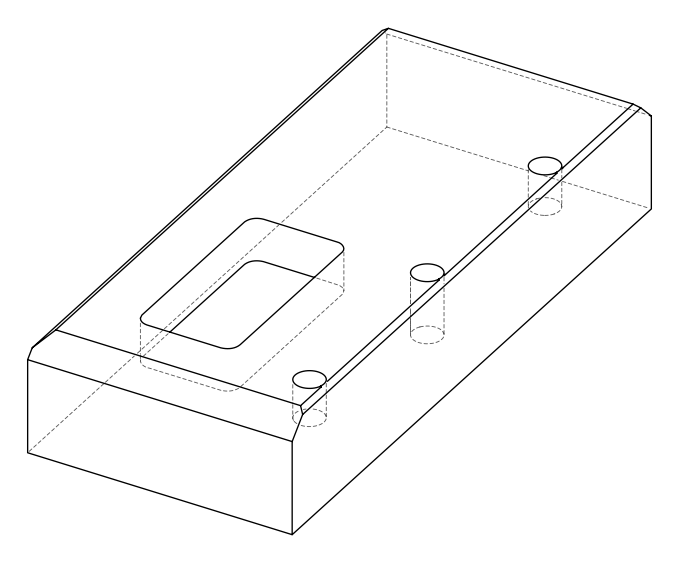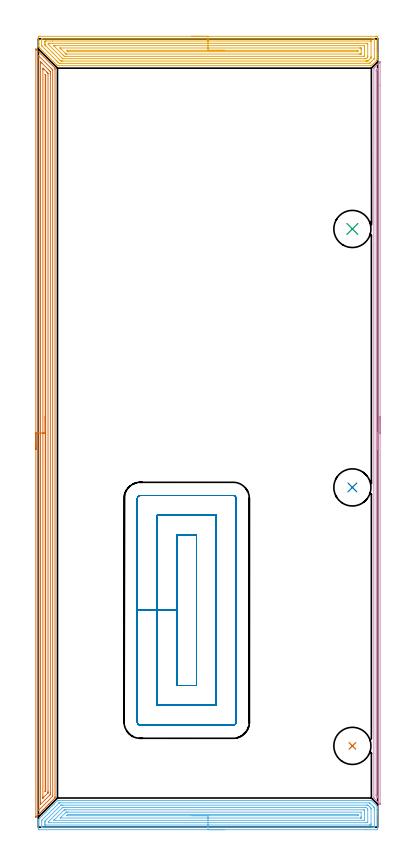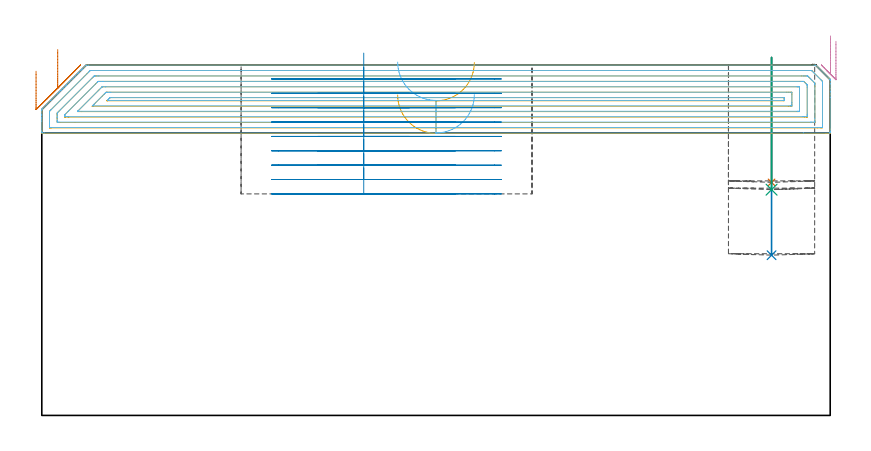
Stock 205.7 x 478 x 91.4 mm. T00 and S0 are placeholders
(PLAN: 8 operations, 2 tool changes, 66.8 min)
(1 INDEXABLE_INSERT_DRILL_BLIND_HOLE_FROM_SOLID | STEP1POCKET | NXT0302_016 | 0.13 min | 12042 mm3)
(2 INDEXABLE_INSERT_DRILL_BLIND_HOLE_FROM_SOLID_1 | STEP1POCKET_1 | NXT0302_016 | 0.21 min | 19584 mm3)
(3 INDEXABLE_INSERT_DRILL_BLIND_HOLE_FROM_SOLID_2 | STEP1POCKET_2 | NXT0302_016 | 0.14 min | 12795 mm3)
(4 AREA_MILL | FG_CHAMFER_SURFACE | UGT0205_001 | 7.3 min | 3291 mm3)
(5 AREA_MILL_1 | FG_CHAMFER_SURFACE_1 | UGT0205_001 | 11.52 min | 32551 mm3)
(6 AREA_MILL_2 | FG_CHAMFER_SURFACE_2 | UGT0205_001 | 11.51 min | 32183 mm3)
(7 AREA_MILL_3 | FG_CHAMFER_SURFACE_3 | UGT0205_001 | 18.34 min | 30287 mm3)
(8 MILL_RECTANGULAR_POCKET | POCKET_RECTANGULAR_STRAIGHT | NXT0201_012 | Follow Part, ap 4, ae 75% | 17.69 min | 393049 mm3)
(TOOL NXT0302_016 | Index. Insert Drill 22.5mm [880-D2250L25-03] | D22.5 PA176 FL68 Z2)
(TOOL UGT0205_001 | Chamfer Mill 20 x 3 x 45 deg. | D20 FL50 Z2)
(TOOL NXT0201_012 | ENDMILL 16mm [2P460-1600-NA 1630] | D16 FL38 Z6)
(OP 1 INDEXABLE_INSERT_DRILL_BLIND_HOLE_FROM_SOLID)
G17 G21 G94 G90
T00 M6
G54
G17 G0 G90 X190.4 Y49.3 S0 M3
G43 Z101.4 H1
G94 G81 G98 Z60.8 F250. R93.4
G80
M5
M2
(OP 2 INDEXABLE_INSERT_DRILL_BLIND_HOLE_FROM_SOLID_1)
G17 G21 G94 G90
T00 M6
G54
G17 G0 G90 X190.4 Y206. S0 M3
G43 Z101.4 H1
G94 G81 G98 Z41.8 F250. R93.4
G80
M5
M2
(OP 3 INDEXABLE_INSERT_DRILL_BLIND_HOLE_FROM_SOLID_2)
G17 G21 G94 G90
T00 M6
G54
G17 G0 G90 X190.4 Y362.7 S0 M3
G43 Z101.4 H1
G94 G81 G98 Z58.9 F250. R93.4
G80
M5
M2
(OP 4 AREA_MILL)
G17 G21 G94 G90
T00 M6
G54
G17 G0 G90 X207.2 Y248.95 S1061 M3
G43 Z101.4 H0
Z97.6
G94 G1 Y248.912 Z96.728 F250.
Y248.798 Z95.864
Y248.609 Z95.012
Y248.347 Z94.18
Y248.013 Z93.374
Y247.61 Z92.6
Y247.141 Z91.864
Y246.61 Z91.172
Y246.021 Z90.529
Y245.378 Z89.94
Y244.686 Z89.409
Y243.95 Z88.94
Y243.176 Z88.537
Y242.37 Z88.203
Y241.538 Z87.941
Y240.686 Z87.752
Y239.821 Z87.638
Y238.95 Z87.6
Y14.15
X207.194 Y13.932 Z87.604
X207.192 Y13.919 Z87.606
X207.166 Y13.932 Z87.632
X206.82 Y14.28 Z87.98
X206.634 Y14.464 Z88.162
X206.571 Y14.529 Z88.228
X206.402 Y14.697 Z88.397
X206.338 Y14.76 Z88.459
X206.273 Y14.827 Z88.526
X206.107 Y14.992 Z88.692
X206.041 Y15.057 Z88.755
X205.975 Y15.125 Z88.824
X205.812 Y15.287 Z88.987
X205.745 Y15.353 Z89.052
X203.717 Y17.382 Z91.082
X203.498 Y17.603 Z91.3
X203.406 Y17.697 Z91.392
X203.4 Y18.105 Z91.4
Y459.795
X203.406 Y460.202 Z91.392
X203.496 Y460.297 Z91.302
X203.966 Y460.767 Z90.831
X204.187 Y460.987 Z90.613
X204.855 Y461.657 Z89.941
X205.067 Y461.867 Z89.733
X205.745 Y462.546 Z89.052
X205.812 Y462.613 Z88.987
X205.975 Y462.775 Z88.824
X206.041 Y462.843 Z88.755
X206.107 Y462.908 Z88.692
X206.273 Y463.073 Z88.526
X206.338 Y463.139 Z88.459
X206.402 Y463.203 Z88.397
X206.571 Y463.371 Z88.228
X206.634 Y463.436 Z88.162
X206.82 Y463.62 Z87.98
X206.869 Y463.669 Z87.931
X207.079 Y463.88 Z87.719
X207.171 Y463.967 Z87.627
X207.194 Y463.983 Z87.603
X207.199 Y463.967 Z87.599
X207.2 Y449.7 Z87.6
Y238.95
X205.786 Z89.014
Y18.958
X205.782 Y18.105 Z89.018
X205.78 Y18.07 Z89.02
X205.745 Y17.817 Z89.055
X205.451 Y18.105 Z89.349
X204.855 Y18.707 Z89.945
X204.82 Y18.999 Z89.98
X204.817 Y19.037 Z89.983
X204.814 Y19.893 Z89.986
Y19.934
Y458.048
X204.818 Y458.901 Z89.982
X204.82 Y458.936 Z89.98
X204.855 Y459.193 Z89.945
X205.152 Y459.497 Z89.648
X205.446 Y459.795 Z89.354
X205.598 Y459.942 Z89.202
X205.745 Y460.083 Z89.055
X205.78 Y459.795 Z89.02
X205.782 Y459.757 Z89.018
X205.786 Y458.901 Z89.014
Y458.86
Y238.95
Y238.078 Z89.052
Y237.213 Z89.166
Y236.362 Z89.355
Y235.53 Z89.617
Y234.724 Z89.951
Y233.95 Z90.354
Y233.214 Z90.823
Y232.522 Z91.354
Y231.879 Z91.943
Y231.289 Z92.586
Y230.758 Z93.278
Y230.29 Z94.014
Y229.887 Z94.788
Y229.553 Z95.594
Y229.291 Z96.426
Y229.102 Z97.278
Y228.988 Z98.143
Y228.95 Z99.014
G0 Z101.4
M5
M2
(OP 5 AREA_MILL_1)
G17 G21 G94 G90
T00 M6
G54
G17 G0 G90 X92.85 Y479.5 S1061 M3
G43 Z101.4 H0
Z83.6
G94 G1 X92.888 Z82.728 F250.
X93.002 Z81.864
X93.191 Z81.012
X93.453 Z80.18
X93.787 Z79.374
X94.19 Z78.6
X94.658 Z77.864
X95.19 Z77.172
X95.779 Z76.529
X96.422 Z75.94
X97.114 Z75.409
X97.85 Z74.94
X98.624 Z74.537
X99.43 Z74.203
X100.262 Z73.941
X101.113 Z73.752
X101.978 Z73.638
X102.85 Z73.6
X204.588
X205.088 Y479.498 Z73.602
X205.583 Y479.494 Z73.604
X205.691 Y479.492 Z73.606
X205.696 Y479.004 Z74.093
X205.7 Y478.398 Z74.699
Y469.273 Z83.822
Y467.832 Z85.265
Y466.619 Z86.475
X205.699 Y465.525 Z87.573
X205.698 Y465.513 Z87.585
X205.695 Y465.503 Z87.595
X205.683 Y465.483 Z87.616
X205.494 Y465.292 Z87.804
X205.386 Y465.185 Z87.913
X205.166 Y464.966 Z88.134
X202.374 Y462.174 Z90.926
X202.008 Y461.809 Z91.289
X201.903 Y461.706 Z91.391
X201.517 Y461.7 Z91.4
X11.773
X11.605 Y461.704 Z91.389
X11.581 Y461.723 Z91.371
X11.407 Y461.892 Z91.205
X11.103 Y462.197 Z90.903
X0.165 Y473.135 Z79.964
X0.05 Y473.254 Z79.844
X0.01 Y473.296 Z79.802
X0. Y473.582 Z79.518
Y473.925 Z79.174
Y474.581 Z78.514
Y475.793 Z77.304
Y476.35 Z76.744
Y478.726 Z74.371
X0.003 Y479.004 Z74.092
X0.009 Y479.491 Z73.605
X0.117 Y479.494 Z73.603
X0.612 Y479.5 Z73.6
X102.85
Y478.086 Z75.014
X202.409
X203.302 Y478.085 Z75.015
X203.338 Y478.084 Z75.016
X203.69 Y478.067 Z75.033
X203.694 Y477.963 Z75.137
X203.699 Y477.727 Z75.373
X203.7 Y471.975 Z81.125
X203.699 Y466.227 Z86.873
X203.692 Y465.98 Z87.12
X203.69 Y465.951 Z87.149
X203.672 Y465.929 Z87.171
X203.624 Y465.877 Z87.223
X203.485 Y465.735 Z87.365
X203.394 Y465.644 Z87.456
X201.172 Y463.422 Z89.678
X200.989 Y463.24 Z89.86
X200.922 Y463.174 Z89.926
X200.881 Y463.138 Z89.962
X200.86 Y463.122 Z89.978
X200.837 Y463.12 Z89.98
X200.624 Y463.115 Z89.985
X13.078
X12.654 Y463.121 Z89.979
X12.22 Y463.537 Z89.563
X11.786 Y463.965 Z89.135
X11.327 Y464.423 Z88.677
X10.9 Y464.85 Z88.25
X2.398 Y473.353 Z79.747
X2.062 Y473.696 Z79.404
X2.015 Y473.747 Z79.353
X2.01 Y473.795 Z79.305
X2.005 Y473.893 Z79.207
X2.001 Y474.09 Z79.01
Y477.627 Z75.473
X2.008 Y478.022 Z75.078
X2.01 Y478.071 Z75.029
X2.025 Y478.079 Z75.021
X2.076 Y478.082 Z75.018
X2.183 Y478.084 Z75.016
X2.398 Y478.086 Z75.014
X2.432
X102.85
Y476.671 Z76.429
X201.625
X201.664 Y476.67 Z76.43
X201.685 Y476.668 Z76.432
X201.689 Y476.666 Z76.434
X201.692 Y476.652 Z76.448
X201.697 Y476.532 Z76.568
X201.699 Y476.35 Z76.75
X201.7 Y476.168 Z76.932
Y467.322 Z85.778
X201.696 Y466.619 Z86.481
X201.692 Y466.446 Z86.654
X201.681 Y466.392 Z86.708
X201.646 Y466.354 Z86.746
X201.517 Y466.217 Z86.883
X200.386 Y465.085 Z88.015
X200.149 Y464.85 Z88.25
X199.938 Y464.645 Z88.455
X199.864 Y464.575 Z88.525
X199.808 Y464.535 Z88.565
X199.731 Y464.534 Z88.566
X199.161 Y464.53 Z88.57
X198.838 Y464.529 Z88.571
X198.269 Y464.528 Z88.572
X14.898 Y464.529 Z88.571
X14.329 Y464.53 Z88.57
X14.005 Y464.532 Z88.568
X13.686 Y464.536 Z88.564
X13.357 Y464.85 Z88.25
X13.113 Y465.088 Z88.012
X8.804 Y469.395 Z83.705
X4.503 Y473.696 Z79.404
X4.183 Y474.018 Z79.082
X4.047 Y474.161 Z78.939
X4.016 Y474.196 Z78.904
X4.009 Y474.278 Z78.822
X4.004 Y474.399 Z78.701
X4.001 Y474.581 Z78.519
X4. Y474.763 Z78.337
Y475.465 Z77.635
Y475.647 Z77.453
X4.005 Y476.35 Z76.75
X4.009 Y476.523 Z76.577
X4.03 Y476.665 Z76.435
X4.183 Y476.666 Z76.434
X4.753 Y476.67 Z76.43
X8.683 Y476.672 Z76.428
X102.85 Y476.671 Z76.429
Y475.257 Z77.843
X199.048
X199.591 Y475.255 Z77.845
X199.647 Y475.253 Z77.847
X199.681 Y475.251 Z77.849
X199.69 Y475.217 Z77.883
X199.7 Y474.581 Z78.519
Y467.504 Z85.596
X199.694 Y467.077 Z86.023
X199.69 Y466.865 Z86.235
X199.594 Y466.755 Z86.345
X199.465 Y466.619 Z86.481
X199.154 Y466.306 Z86.794
X198.838 Y465.997 Z87.103
X198.78 Y465.95 Z87.15
X198.732 Y465.947 Z87.153
X198.626 Y465.945 Z87.155
X197.945 Y465.943 Z87.157
X197.735
X14.898
X14.801 Y465.945 Z87.155
X14.742 Y465.947 Z87.153
X14.713 Y465.949 Z87.151
X14.687 Y465.973 Z87.127
X14.465 Y466.188 Z86.912
X14.029 Y466.619 Z86.481
X6.862 Y473.787 Z79.313
X6.077 Y474.581 Z78.519
X6.025 Y474.636 Z78.464
X6.01 Y474.688 Z78.412
X6.006 Y474.795 Z78.305
X6.004 Y475.008 Z78.092
X6.008 Y475.221 Z77.879
X6.01 Y475.244 Z77.856
X6.025 Y475.25 Z77.85
X6.082 Y475.253 Z77.847
X6.181 Y475.256 Z77.844
X6.862 Y475.257 Z77.843
X7.072
X102.85
Y473.843 Z79.257
X197.052
X197.685 Y473.836 Z79.264
X197.69 Y473.787 Z79.313
X197.694 Y473.696 Z79.404
X197.7 Y473.055 Z80.045
X197.699 Y467.504 Z85.596
X197.697 Y467.424 Z85.676
X197.694 Y467.384 Z85.716
X197.691 Y467.369 Z85.731
X197.644 Y467.364 Z85.736
X197.349 Y467.359 Z85.741
X197.2 Y467.357 Z85.743
X16.684
X15.937 Y467.359 Z85.741
X15.791 Y467.362 Z85.738
X15.747 Y467.364 Z85.736
X15.698 Y467.409 Z85.691
X15.598 Y467.504 Z85.596
X14.898 Y468.2 Z84.9
X14.71 Y468.388 Z84.712
X9.541 Y473.558 Z79.542
X9.407 Y473.696 Z79.404
X9.283 Y473.827 Z79.273
X9.399 Y473.837 Z79.263
X9.541 Y473.839 Z79.261
X10.286 Y473.843 Z79.257
X10.434
X102.85
Y472.429 Z80.671
X194.76 Y472.428 Z80.672
X195.266 Y472.426 Z80.674
X195.66 Y472.422 Z80.678
X195.69 Y472.419 Z80.681
X195.696 Y472.386 Z80.714
X195.699 Y471.927 Z81.173
X195.7 Y471.497 Z81.603
X195.699 Y469.273 Z83.827
X195.695 Y468.848 Z84.252
X195.691 Y468.787 Z84.313
X195.645 Y468.778 Z84.322
X195.519 Y468.775 Z84.325
X195.266 Y468.773 Z84.327
X194.88 Y468.771 Z84.329
X194.373
X17.19 Y468.772 Z84.328
X16.938 Y468.773 Z84.327
X16.812 Y468.776 Z84.324
X16.784 Y468.778 Z84.322
X16.749 Y468.808 Z84.292
X16.684 Y468.866 Z84.234
X16.275 Y469.273 Z83.827
X15.791 Y469.756 Z83.344
X14.005 Y471.542 Z81.558
X13.622 Y471.927 Z81.173
X13.248 Y472.307 Z80.793
X13.145 Y472.414 Z80.686
X13.142 Y472.423 Z80.677
X13.153 Y472.425 Z80.675
X13.195 Y472.427 Z80.673
X13.33 Y472.428 Z80.672
X13.499 Y472.429 Z80.671
X102.85
Y471.015 Z82.085
X193.509 Y471.014 Z82.086
X193.673 Y471.008 Z82.092
X193.691 Y470.955 Z82.145
X193.695 Y470.935 Z82.165
X193.699 Y470.826 Z82.274
X193.696 Y470.491 Z82.609
X193.692 Y470.383 Z82.717
X193.68 Y470.192 Z82.908
X193.425 Y470.185 Z82.915
X18.002 Y470.186 Z82.914
X17.896 Y470.187 Z82.913
X17.843 Y470.19 Z82.91
X17.821 Y470.192 Z82.908
X17.782 Y470.227 Z82.873
X17.577 Y470.423 Z82.677
X17.115 Y470.89 Z82.21
X17.008 Y471.001 Z82.099
X17.004 Y471.009 Z82.091
X17.017 Y471.01 Z82.09
X17.067 Y471.013 Z82.087
X17.169 Y471.014 Z82.086
X102.85 Y471.015 Z82.085
X103.722 Z82.123
X104.586 Z82.237
X105.438 Z82.426
X106.27 Z82.688
X107.076 Z83.022
X107.85 Z83.425
X108.586 Z83.894
X109.278 Z84.425
X109.921 Z85.014
X110.51 Z85.657
X111.041 Z86.35
X111.51 Z87.085
X111.913 Z87.859
X112.247 Z88.665
X112.509 Z89.497
X112.698 Z90.349
X112.812 Z91.214
X112.85 Z92.085
G0 Z101.4
M5
M2
(OP 6 AREA_MILL_2)
G17 G21 G94 G90
T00 M6
G54
G17 G0 G90 X112.85 Y-1.5 S1061 M3
G43 Z101.4 H0
Z83.7
G94 G1 X112.812 Z82.828 F250.
X112.698 Z81.964
X112.509 Z81.112
X112.247 Z80.28
X111.913 Z79.474
X111.51 Z78.7
X111.042 Z77.964
X110.51 Z77.272
X109.921 Z76.629
X109.278 Z76.04
X108.586 Z75.508
X107.85 Z75.04
X107.076 Z74.637
X106.27 Z74.303
X105.438 Z74.041
X104.587 Z73.852
X103.722 Z73.738
X102.85 Z73.7
X0.612
X0.146 Y-1.494 Z73.703
X0.009 Y-1.491 Z73.705
X0. Y-1.034 Z74.162
Y1.614 Z76.808
Y2.169 Z77.366
Y2.496 Z77.692
Y3.052 Z78.248
Y3.379 Z78.573
X0.001 Y4.377 Z79.576
X0.01 Y4.608 Z79.804
X0.231 Y4.832 Z80.03
X1.273 Y5.873 Z81.073
X2.398 Y6.998 Z82.197
X4.073 Y8.674 Z83.872
X4.184 Y8.785 Z83.982
X4.529 Y9.13 Z84.329
X4.724 Y9.324 Z84.523
X4.955 Y9.556 Z84.754
X5.076 Y9.678 Z84.875
X5.455 Y10.055 Z85.255
X5.586 Y10.186 Z85.386
X6.13 Y10.733 Z85.928
X6.416 Y11.016 Z86.216
X6.427 Y11.027 Z86.227
X7.013 Y11.615 Z86.811
X7.309 Y11.909 Z87.109
X7.896 Y12.498 Z87.694
X8.232 Y12.832 Z88.032
X8.779 Y13.38 Z88.577
X9.368 Y13.969 Z89.168
X9.541 Y14.142 Z89.34
X9.661 Y14.263 Z89.46
X10.251 Y14.851 Z90.051
X10.434 Y15.035 Z90.233
X10.544 Y15.145 Z90.343
X11.576 Y16.176 Z91.376
X11.613 Y16.204 Z91.393
X12.213 Y16.2 Z91.4
X201.517
X201.896 Y16.195 Z91.388
X201.923 Y16.177 Z91.377
X205.603 Y12.498 Z87.696
X205.683 Y12.415 Z87.614
X205.699 Y12.393 Z87.591
X205.7 Y12.155 Z87.354
Y11.321 Z86.516
Y9.229 Z84.427
Y7.791 Z82.987
Y-1.034 Z74.164
X205.697 Y-1.315 Z73.883
X205.69 Y-1.492 Z73.706
X205.51 Y-1.499 Z73.699
X198.698 Y-1.5 Z73.7
X102.85
Y-0.086 Z75.114
X2.398 Y-0.085 Z75.115
X2.33
X2.022 Y-0.079 Z75.121
X2.01 Y0.021 Z75.221
X2.003 Y0.239 Z75.439
X2.001 Y0.731 Z75.931
X2. Y1.124 Z76.324
X2.001 Y3.77 Z78.97
X2.006 Y4.016 Z79.216
X2.01 Y4.137 Z79.337
X2.122 Y4.261 Z79.461
X2.255 Y4.402 Z79.602
X2.398 Y4.548 Z79.748
X12.22 Y14.37 Z89.57
X12.463 Y14.611 Z89.811
X12.559 Y14.702 Z89.902
X12.618 Y14.757 Z89.957
X12.652 Y14.779 Z89.979
X13.179 Y14.786 Z89.986
X200.624 Y14.785 Z89.985
X200.691
X200.793 Y14.781 Z89.981
X200.841 Y14.779 Z89.979
X200.886 Y14.752 Z89.952
X200.991 Y14.65 Z89.85
X201.346 Y14.302 Z89.502
X201.517 Y14.134 Z89.334
X202.409 Y13.241 Z88.441
X203.302 Y12.348 Z87.548
X203.445 Y12.204 Z87.404
X203.583 Y12.06 Z87.26
X203.671 Y11.968 Z87.168
X203.69 Y11.908 Z87.108
X203.696 Y11.815 Z87.015
X203.699 Y11.321 Z86.521
X203.7 Y10.928 Z86.128
X203.699 Y0.731 Z75.931
X203.698 Y0.34 Z75.54
X203.69 Y-0.054 Z75.146
X203.682 Y-0.08 Z75.12
X203.663 Y-0.082 Z75.118
X203.612 Y-0.084 Z75.116
X203.509 Y-0.085 Z75.115
X203.302 Y-0.086 Z75.114
X102.85
Y1.328 Z76.528
X4.472 Y1.329 Z76.529
X4.184 Y1.33 Z76.53
X4.088 Y1.332 Z76.532
X4.02 Y1.335 Z76.535
X4.01 Y1.433 Z76.633
X4.004 Y1.614 Z76.814
X4.001 Y1.794 Z76.994
X4. Y2.496 Z77.696
Y2.677 Z77.877
X4.004 Y3.379 Z78.579
X4.008 Y3.553 Z78.753
X4.023 Y3.712 Z78.912
X4.184 Y3.881 Z79.081
X4.817 Y4.518 Z79.718
X13.386 Y13.086 Z88.286
X13.595 Y13.289 Z88.489
X13.657 Y13.346 Z88.546
X13.68 Y13.365 Z88.565
X13.722 Y13.367 Z88.567
X14.006 Y13.369 Z88.569
X14.61 Y13.371 Z88.571
X14.898 Y13.372 Z88.572
X198.838 Y13.371 Z88.571
X199.444 Y13.37 Z88.57
X199.731 Y13.366 Z88.566
X199.822 Y13.364 Z88.564
X199.917 Y13.274 Z88.474
X200.111 Y13.086 Z88.286
X200.624 Y12.577 Z87.777
X200.996 Y12.204 Z87.404
X201.517 Y11.68 Z86.88
X201.689 Y11.5 Z86.7
X201.695 Y11.321 Z86.521
X201.699 Y11.141 Z86.341
X201.7 Y2.315 Z77.515
X201.699 Y1.614 Z76.814
X201.698 Y1.434 Z76.634
X201.692 Y1.372 Z76.572
X201.687 Y1.335 Z76.535
X201.66 Y1.334 Z76.534
X201.517 Y1.331 Z76.531
X200.912 Y1.329 Z76.529
X200.624 Y1.328 Z76.528
X102.85
Y2.743 Z77.943
X6.862
X6.612 Y2.744 Z77.944
X6.139 Y2.748 Z77.948
X6.01 Y2.75 Z77.95
X6.007 Y2.945 Z78.145
X6.008 Y3.146 Z78.346
X6.01 Y3.245 Z78.445
X6.054 Y3.295 Z78.495
X6.131 Y3.379 Z78.579
X6.936 Y4.188 Z79.388
X14.482 Y11.733 Z86.933
X14.622 Y11.87 Z87.07
X14.675 Y11.919 Z87.119
X14.705 Y11.945 Z87.145
X14.739 Y11.95 Z87.15
X14.898 Y11.954 Z87.154
X15.149 Y11.956 Z87.156
X15.791 Y11.957 Z87.157
X16.041
X198.194
X198.516 Y11.956 Z87.156
X198.677 Y11.954 Z87.154
X198.756 Y11.95 Z87.15
X198.792 Y11.947 Z87.147
X198.838 Y11.908 Z87.108
X199.426 Y11.321 Z86.521
X199.619 Y11.124 Z86.324
X199.685 Y11.054 Z86.254
X199.69 Y11.001 Z86.201
X199.694 Y10.895 Z86.095
X199.7 Y10.469 Z85.669
Y3.379 Z78.579
X199.691 Y2.953 Z78.153
X199.686 Y2.75 Z77.95
X199.477 Y2.747 Z77.947
X198.838 Y2.743 Z77.943
X198.588
X102.85
Y4.157 Z79.357
X9.646
X9.541 Y4.158 Z79.358
X9.436 Y4.161 Z79.361
X9.382 Y4.163 Z79.363
X9.426 Y4.218 Z79.418
X9.462 Y4.261 Z79.461
X9.5 Y4.302 Z79.502
X9.541 Y4.343 Z79.543
X15.27 Y10.071 Z85.271
X15.64 Y10.439 Z85.639
X15.718 Y10.511 Z85.711
X15.744 Y10.535 Z85.735
X15.791 Y10.536 Z85.736
X16.579 Y10.543 Z85.743
X16.684
X197.052
X197.157 Y10.541 Z85.741
X197.368 Y10.536 Z85.736
X197.69 Y10.524 Z85.724
X197.692 Y10.439 Z85.639
X197.699 Y9.799 Z84.999
Y4.504 Z79.704
X197.696 Y4.261 Z79.461
X197.693 Y4.182 Z79.382
X197.691 Y4.168 Z79.368
X197.615 Y4.164 Z79.364
X197.474 Y4.16 Z79.36
X197.263 Y4.157 Z79.357
X197.158
X102.85
Y5.571 Z80.771
X13.42
X13.373 Y5.572 Z80.772
X13.307 Y5.574 Z80.774
X13.247 Y5.577 Z80.777
X13.271 Y5.611 Z80.811
X13.398 Y5.744 Z80.944
X13.675 Y6.026 Z81.226
X16.322 Y8.674 Z83.874
X16.503 Y8.853 Z84.053
X16.684 Y9.026 Z84.226
X16.797 Y9.122 Z84.322
X16.901 Y9.124 Z84.324
X17.118 Y9.127 Z84.327
X17.577 Y9.129 Z84.329
X18.01
X195.699
X195.7 Y6.48 Z81.68
X195.698 Y6.026 Z81.226
X195.694 Y5.604 Z80.804
X195.688 Y5.578 Z80.778
X195.668 Y5.576 Z80.776
X195.611 Y5.573 Z80.773
X195.496 Y5.572 Z80.772
X195.266 Y5.571 Z80.771
X102.85
Y6.985 Z82.185
X17.5
X17.243 Y6.988 Z82.188
X17.115 Y6.991 Z82.191
X17.099 Y6.992 Z82.192
X17.102 Y6.998 Z82.198
X17.118 Y7.017 Z82.217
X17.29 Y7.192 Z82.392
X17.468 Y7.371 Z82.571
X17.577 Y7.48 Z82.68
X17.735 Y7.635 Z82.835
X17.781 Y7.676 Z82.876
X17.808 Y7.699 Z82.899
X17.844 Y7.708 Z82.908
X18.47 Y7.715 Z82.915
X193.48 Y7.714 Z82.914
X193.559
X193.664 Y7.71 Z82.91
X193.685 Y7.708 Z82.908
X193.69 Y7.698 Z82.898
X193.696 Y7.679 Z82.879
X193.699 Y7.658 Z82.858
X193.7 Y7.133 Z82.333
X193.698 Y7.061 Z82.261
X193.694 Y7.003 Z82.203
X193.69 Y6.991 Z82.191
X193.686 Y6.989 Z82.189
X193.665 Y6.987 Z82.187
X193.48 Y6.985 Z82.185
X193.403
X102.85
X101.978 Z82.223
X101.114 Z82.337
X100.262 Z82.526
X99.43 Z82.788
X98.624 Z83.122
X97.85 Z83.525
X97.114 Z83.994
X96.422 Z84.525
X95.779 Z85.114
X95.19 Z85.757
X94.659 Z86.45
X94.19 Z87.185
X93.787 Z87.959
X93.453 Z88.765
X93.191 Z89.597
X93.002 Z90.449
X92.888 Z91.314
X92.85 Z92.185
G0 Z101.4
M5
M2
(OP 7 AREA_MILL_3)
G17 G21 G94 G90
T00 M6
G54
G17 G0 G90 X-1.5 Y228.95 S1061 M3
G43 Z101.4 H0
Z89.8
G94 G1 Y228.988 Z88.928 F250.
Y229.102 Z88.063
Y229.291 Z87.212
Y229.553 Z86.38
Y229.887 Z85.574
Y230.29 Z84.8
Y230.759 Z84.064
Y231.29 Z83.372
Y231.879 Z82.729
Y232.522 Z82.14
Y233.214 Z81.608
Y233.95 Z81.14
Y234.724 Z80.737
Y235.53 Z80.403
Y236.362 Z80.141
Y237.214 Z79.952
Y238.078 Z79.838
Y238.95 Z79.8
Y471.516
X-1.496 Y471.78 Z79.804
X-1.494 Y471.783 Z79.805
X-1.479 Y471.78 Z79.82
X-1.361 Y471.662 Z79.939
X-1.007 Y471.309 Z80.289
X10.051 Y460.249 Z91.35
X10.098 Y460.206 Z91.386
X10.1 Y459.573 Z91.4
Y18.328
X10.098 Y17.694 Z91.386
X10.051 Y17.651 Z91.35
X10.049 Y17.649 Z91.348
X8.942 Y16.541 Z90.241
X7.602 Y15.201 Z88.901
X6.561 Y14.16 Z87.86
X6.364 Y13.962 Z87.661
X6.263 Y13.862 Z87.561
X5.815 Y13.415 Z87.114
X5.37 Y12.968 Z86.667
X4.826 Y12.426 Z86.125
X4.595 Y12.193 Z85.892
X4.476 Y12.075 Z85.774
X3.959 Y11.559 Z85.258
X3.71 Y11.308 Z85.007
X3.583 Y11.182 Z84.88
X3.092 Y10.691 Z84.391
X2.826 Y10.424 Z84.122
X2.69 Y10.289 Z83.987
X2.225 Y9.824 Z83.524
X1.941 Y9.539 Z83.237
X1.357 Y8.957 Z82.657
X1.057 Y8.655 Z82.352
X0.456 Y8.056 Z81.756
X0.173 Y7.77 Z81.467
X-0.501 Y7.099 Z80.799
X-0.882 Y6.716 Z80.414
X-1.33 Y6.269 Z79.968
X-1.449 Y6.157 Z79.849
X-1.494 Y6.117 Z79.804
X-1.499 Y6.244 Z79.801
X-1.5 Y6.269 Z79.8
Y238.95
X-0.086 Z81.214
Y467.611
X-0.084 Y467.794 Z81.216
X-0.081 Y467.884 Z81.219
X-0.08 Y467.914 Z81.22
X-0.057 Y467.896 Z81.243
X0.028 Y467.816 Z81.328
X0.238 Y467.611 Z81.538
X7.385 Y460.466 Z88.685
X7.838 Y460.01 Z89.138
X8.268 Y459.573 Z89.568
X8.679 Y459.139 Z89.979
X8.685 Y458.717 Z89.985
Y458.679
Y19.221
X8.68 Y18.793 Z89.98
X8.679 Y18.744 Z89.979
X8.651 Y18.711 Z89.951
X8.595 Y18.649 Z89.895
X8.501 Y18.551 Z89.801
X0.153 Y10.203 Z81.453
X0.056 Y10.108 Z81.356
X-0.04 Y10.018 Z81.26
X-0.075 Y9.986 Z81.225
X-0.085 Y10.251 Z81.215
Y10.289
X-0.086 Y238.95 Z81.214
X1.328 Z82.628
X1.329 Y463.145 Z82.629
Y463.466
X1.334 Y464.039 Z82.634
X1.335 Y464.049 Z82.635
X1.355 Y464.039 Z82.655
X1.647 Y463.752 Z82.947
X2.256 Y463.145 Z83.556
X6.069 Y459.332 Z87.369
X6.719 Y458.679 Z88.019
X6.953 Y458.435 Z88.253
X7.264 Y458.102 Z88.564
X7.268 Y457.786 Z88.568
X7.27 Y457.466 Z88.57
X7.271 Y456.893 Z88.571
Y456.572
Y20.687
X7.268 Y20.114 Z88.568
X7.266 Y19.799 Z88.566
X7.255 Y19.766 Z88.555
X7.232 Y19.739 Z88.532
X7.171 Y19.674 Z88.471
X6.953 Y19.453 Z88.253
X6.838 Y19.337 Z88.138
X1.361 Y13.862 Z82.661
X1.349 Y13.854 Z82.649
X1.341 Y13.85 Z82.641
X1.335 Y13.862 Z82.635
X1.333 Y13.888 Z82.633
X1.33 Y14.182 Z82.63
X1.329 Y14.755 Z82.629
X1.328 Y15.076 Z82.628
Y238.95
X2.743 Z84.043
Y459.573
X2.745 Y460.109 Z84.045
X2.747 Y460.165 Z84.047
X2.749 Y460.189 Z84.049
X2.786 Y460.155 Z84.086
X2.982 Y459.965 Z84.282
X3.379 Y459.573 Z84.679
X5.184 Y457.767 Z86.484
X5.617 Y457.328 Z86.917
X5.834 Y457.106 Z87.134
X5.851 Y457.079 Z87.151
X5.853 Y457.049 Z87.153
X5.856 Y456.99 Z87.156
X5.857 Y456.893 Z87.157
Y21.9
X5.856 Y21.222 Z87.156
X5.854 Y21.007 Z87.154
X5.85 Y20.839 Z87.15
X5.843 Y20.803 Z87.143
X5.816 Y20.772 Z87.116
X5.764 Y20.716 Z87.064
X5.619 Y20.568 Z86.919
X2.805 Y17.755 Z84.105
X2.771 Y17.723 Z84.071
X2.751 Y17.707 Z84.051
X2.749 Z84.049
X2.747 Y17.716 Z84.047
X2.744 Y17.817 Z84.044
X2.743 Y18.114 Z84.043
Y18.328
Y238.95
X4.157 Z85.457
X4.158 Y456.143 Z85.458
X4.161 Y456.288 Z85.461
X4.163 Y456.325 Z85.463
X4.164 Y456.326 Z85.464
X4.178 Y456.316 Z85.478
X4.232 Y456.267 Z85.532
X4.3 Y456.198 Z85.6
X4.396 Y456.094 Z85.696
X4.436 Y456.043 Z85.736
X4.438 Y456. Z85.738
X4.441 Y455.857 Z85.741
X4.443 Y455.106 Z85.743
Y454.962
Y22.794
X4.442 Y22.65 Z85.742
X4.436 Y21.9 Z85.736
X4.428 Y21.838 Z85.728
X4.397 Y21.803 Z85.697
X4.3 Y21.701 Z85.6
X4.199 Y21.602 Z85.499
X4.17 Y21.578 Z85.47
X4.164 Y21.575 Z85.464
X4.162 Y21.584 Z85.462
X4.159 Y21.659 Z85.459
X4.157 Y21.756 Z85.457
Y21.9
Y238.95
Y239.822 Z85.495
Y240.687 Z85.609
Y241.538 Z85.798
Y242.37 Z86.06
Y243.176 Z86.394
Y243.95 Z86.797
Y244.686 Z87.265
Y245.378 Z87.796
Y246.021 Z88.386
Y246.61 Z89.029
Y247.142 Z89.721
Y247.61 Z90.457
Y248.013 Z91.231
Y248.347 Z92.037
Y248.609 Z92.869
Y248.798 Z93.72
Y248.912 Z94.585
Y248.95 Z95.457
G0 Z101.4
M5
M2
(OP 8 MILL_RECTANGULAR_POCKET)
G17 G21 G94 G90
T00 M6
G54
G17 G0 G90 X84. Y156.686 S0 M3
G43 Z101.537 H1
Z94.537
G94 G1 Y131.5 Z87.789 F250.
Y85.9 F500.
X95.9
Y177.1
X84.
Y131.5
X72.
Y73.9
X107.9
Y189.1
X72.
Y131.5
X60.
Y63.7
G3 X61.8 Y61.9 R1.8
G1 X118.1
G3 X119.9 Y63.7 R1.8
G1 Y199.3
G3 X118.1 Y201.1 R1.8
G1 X61.8
G3 X60. Y199.3 R1.8
G1 Y131.5
Y130.5
G0 X84. Y156.686 Z90.789
G1 Y131.5 Z84.04 F250.
Y85.9 F500.
X95.9
Y177.1
X84.
Y131.5
X72.
Y73.9
X107.9
Y189.1
X72.
Y131.5
X60.
Y63.7
G3 X61.8 Y61.9 R1.8
G1 X118.1
G3 X119.9 Y63.7 R1.8
G1 Y199.3
G3 X118.1 Y201.1 R1.8
G1 X61.8
G3 X60. Y199.3 R1.8
G1 Y131.5
Y130.5
G0 X84. Y156.686 Z87.04
G1 Y131.5 Z80.291 F250.
Y85.9 F500.
X95.9
Y177.1
X84.
Y131.5
X72.
Y73.9
X107.9
Y189.1
X72.
Y131.5
X60.
Y63.7
G3 X61.8 Y61.9 R1.8
G1 X118.1
G3 X119.9 Y63.7 R1.8
G1 Y199.3
G3 X118.1 Y201.1 R1.8
G1 X61.8
G3 X60. Y199.3 R1.8
G1 Y131.5
Y130.5
G0 X84. Y156.686 Z83.291
G1 Y131.5 Z76.543 F250.
Y85.9 F500.
X95.9
Y177.1
X84.
Y131.5
X72.
Y73.9
X107.9
Y189.1
X72.
Y131.5
X60.
Y63.7
G3 X61.8 Y61.9 R1.8
G1 X118.1
G3 X119.9 Y63.7 R1.8
G1 Y199.3
G3 X118.1 Y201.1 R1.8
G1 X61.8
G3 X60. Y199.3 R1.8
G1 Y131.5
Y130.5
G0 X84. Y156.686 Z79.543
G1 Y131.5 Z72.794 F250.
Y85.9 F500.
X95.9
Y177.1
X84.
Y131.5
X72.
Y73.9
X107.9
Y189.1
X72.
Y131.5
X60.
Y63.7
G3 X61.8 Y61.9 R1.8
G1 X118.1
G3 X119.9 Y63.7 R1.8
G1 Y199.3
G3 X118.1 Y201.1 R1.8
G1 X61.8
G3 X60. Y199.3 R1.8
G1 Y131.5
Y130.5
G0 X84. Y156.686 Z75.794
G1 Y131.5 Z69.046 F250.
Y85.9 F500.
X95.9
Y177.1
X84.
Y131.5
X72.
Y73.9
X107.9
Y189.1
X72.
Y131.5
X60.
Y63.7
G3 X61.8 Y61.9 R1.8
G1 X118.1
G3 X119.9 Y63.7 R1.8
G1 Y199.3
G3 X118.1 Y201.1 R1.8
G1 X61.8
G3 X60. Y199.3 R1.8
G1 Y131.5
Y130.5
G0 X84. Y156.686 Z72.046
G1 Y131.5 Z65.297 F250.
Y85.9 F500.
X95.9
Y177.1
X84.
Y131.5
X72.
Y73.9
X107.9
Y189.1
X72.
Y131.5
X60.
Y63.7
G3 X61.8 Y61.9 R1.8
G1 X118.1
G3 X119.9 Y63.7 R1.8
G1 Y199.3
G3 X118.1 Y201.1 R1.8
G1 X61.8
G3 X60. Y199.3 R1.8
G1 Y131.5
Y130.5
G0 X84. Y156.686 Z68.297
G1 Y131.5 Z61.549 F250.
Y85.9 F500.
X95.9
Y177.1
X84.
Y131.5
X72.
Y73.9
X107.9
Y189.1
X72.
Y131.5
X60.
Y63.7
G3 X61.8 Y61.9 R1.8
G1 X118.1
G3 X119.9 Y63.7 R1.8
G1 Y199.3
G3 X118.1 Y201.1 R1.8
G1 X61.8
G3 X60. Y199.3 R1.8
G1 Y131.5
Y130.5
G0 X84. Y156.686 Z64.549
G1 Y131.5 Z57.8 F250.
Y85.9 F500.
X95.9
Y177.1
X84.
Y131.5
X72.
Y73.9
X107.9
Y189.1
X72.
Y131.5
X60.
Y63.7
G3 X61.8 Y61.9 R1.8
G1 X118.1
G3 X119.9 Y63.7 R1.8
G1 Y199.3
G3 X118.1 Y201.1 R1.8
G1 X61.8
G3 X60. Y199.3 R1.8
G1 Y131.5
Y130.5
G0 Z101.537
M5
M2
